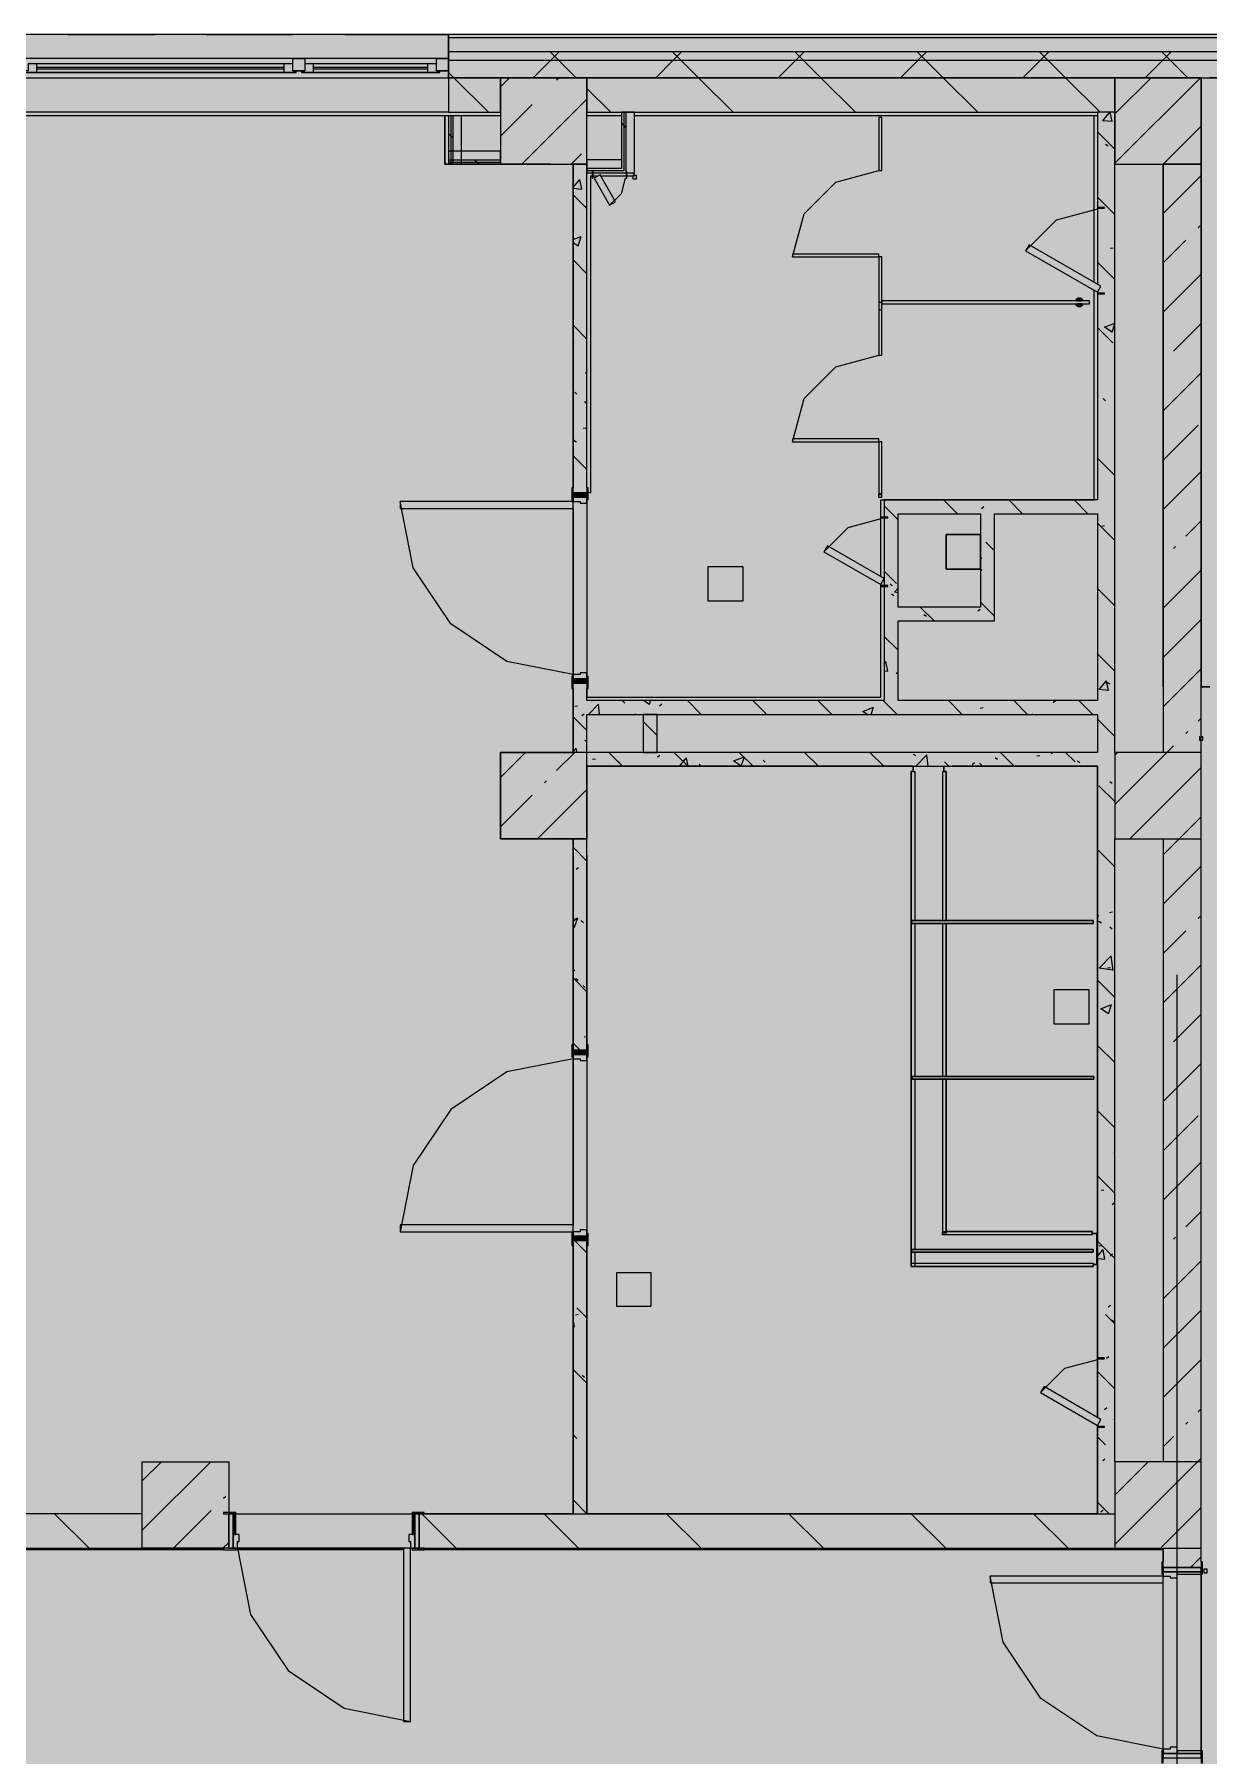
# Model space of a CAD drawing. Header units: millimetres. Extents: x -3817 to 677485, y -22715 to 103890.
# Drawn here: x 13895 to 13948.4, y -19466.9 to -19388.5 of the extents above; entities that cross this region are included whole.
import ezdxf

# ---------------------------------------------------------------- set-up
doc = ezdxf.new("R2010")
doc.units = ezdxf.units.MM
doc.layers.add('PDF _Геометрия', color=7, linetype='Continuous', true_color=0x1d1d1d)
doc.layers.add('PDF _Сплошная заливка', color=7, linetype='Continuous', true_color=0xffffff)

msp = doc.modelspace()

# ---------------------------------------------------------------- hatches: boundary and pattern name
at = {"layer": 'PDF _Сплошная заливка', "true_color": 0xd9d9d9, "transparency": 33554559}
for points in [[(13871.022, -19606.078), (13878.479, -19606.078), (13878.479, -19577.89), (13949.343, -19577.89), (13949.343, -19388.526), (13611.166, -19388.526), (13611.166, -19416.651), (13586.364, -19416.651), (13586.364, -19606.078), (13856.416, -19606.078)], [(13916.194, -19394.432), (13920.131, -19394.432), (13920.131, -19390.495), (13916.194, -19390.495), (13916.194, -19392.069)], [(13944.146, -19394.432), (13948.083, -19394.432), (13948.083, -19390.495), (13944.146, -19390.495), (13944.146, -19392.069)], [(13944.056, -19455.847), (13944.146, -19455.847), (13944.146, -19392.069), (13943.364, -19392.069), (13943.364, -19399.894), (13943.522, -19399.985), (13943.364, -19400.337), (13943.364, -19451.467), (13943.522, -19451.558), (13943.364, -19451.91), (13943.364, -19455.847)], [(13916.194, -19394.333), (13916.194, -19394.235), (13913.832, -19394.235), (13913.832, -19394.333), (13914.843, -19394.333)], [(13916.194, -19394.432), (13916.194, -19394.333), (13913.832, -19394.333), (13913.832, -19394.432), (13914.843, -19394.432)], [(13936.753, -19410.336), (13943.364, -19410.336), (13943.364, -19409.707), (13933.663, -19409.707), (13933.663, -19410.336), (13934.292, -19410.336)], [(13933.663, -19418.84), (13934.292, -19418.84), (13934.292, -19410.336), (13933.663, -19410.336), (13933.663, -19417.078)], [(13937.763, -19419.47), (13943.364, -19419.47), (13943.364, -19418.84), (13920.131, -19418.84), (13920.131, -19419.47), (13936.753, -19419.47)], [(13936.879, -19421.832), (13943.364, -19421.832), (13943.364, -19421.202), (13920.131, -19421.202), (13920.131, -19421.832), (13936.753, -19421.832)], [(13900.236, -19457.421), (13903.833, -19457.421), (13903.833, -19455.847), (13903.833, -19455.784), (13903.833, -19453.485), (13899.896, -19453.485), (13899.896, -19457.421)]]:
    msp.add_hatch(color=254, dxfattribs=at).paths.add_polyline_path(points)
h = msp.add_hatch(color=254, dxfattribs=at)
h.paths.add_polyline_path([(13948.901, -19389.707), (13949.343, -19389.707), (13949.343, -19389.314), (13913.832, -19389.314), (13913.832, -19389.707), (13935.142, -19389.707)], flags=0)
h.paths.add_polyline_path([(13885.629, -19389.707), (13894.148, -19389.707), (13894.148, -19389.314), (13882.259, -19389.314), (13882.259, -19389.707)], flags=0)
h.paths.add_polyline_path([(13802.104, -19389.707), (13816.277, -19389.707), (13816.277, -19389.314), (13802.104, -19389.314)], flags=0)
h.paths.add_polyline_path([(13792.618, -19389.707), (13795.018, -19389.707), (13795.018, -19389.314), (13786.514, -19389.314), (13786.514, -19389.707), (13790.685, -19389.707)], flags=0)
h.paths.add_polyline_path([(13823.363, -19389.707), (13865.724, -19389.707), (13865.724, -19389.314), (13823.363, -19389.314)], flags=0)
h.paths.add_polyline_path([(13705.259, -19389.707), (13714.311, -19389.707), (13714.311, -19389.314), (13705.259, -19389.314)], flags=0)
h.paths.add_polyline_path([(13721.397, -19389.707), (13731.24, -19389.707), (13731.24, -19389.314), (13721.397, -19389.314)], flags=0)
h.paths.add_polyline_path([(13761.472, -19389.707), (13761.79, -19389.707), (13761.79, -19389.314), (13752.499, -19389.314), (13752.499, -19389.707), (13759.548, -19389.707)], flags=0)
h.paths.add_polyline_path([(13655.235, -19389.707), (13665.103, -19389.707), (13665.103, -19389.314), (13655.235, -19389.314)], flags=0)
h.paths.add_polyline_path([(13672.19, -19389.707), (13680.85, -19389.707), (13680.85, -19389.314), (13672.19, -19389.314)], flags=0)
h.paths.add_polyline_path([(13622.707, -19389.707), (13630.827, -19389.707), (13630.827, -19389.314), (13611.953, -19389.314), (13611.953, -19389.707), (13612.347, -19389.707)], flags=0)
h = msp.add_hatch(color=254, dxfattribs=at)
h.paths.add_polyline_path([(13949.343, -19390.495), (13949.343, -19389.707), (13913.832, -19389.707), (13913.832, -19390.495), (13948.606, -19390.495)], flags=0)
h.paths.add_polyline_path([(13834.78, -19390.495), (13865.724, -19390.495), (13865.724, -19389.707), (13823.363, -19389.707), (13823.363, -19390.495), (13827.202, -19390.495)], flags=0)
h.paths.add_polyline_path([(13894.148, -19390.495), (13894.148, -19389.707), (13882.259, -19389.707), (13882.259, -19390.495), (13889.424, -19390.495)], flags=0)
h.paths.add_polyline_path([(13802.104, -19390.495), (13816.277, -19390.495), (13816.277, -19389.707), (13802.104, -19389.707)], flags=0)
h.paths.add_polyline_path([(13792.618, -19390.495), (13795.018, -19390.495), (13795.018, -19389.707), (13786.514, -19389.707), (13786.514, -19390.495), (13790.685, -19390.495)], flags=0)
h.paths.add_polyline_path([(13761.79, -19390.495), (13761.79, -19389.707), (13752.499, -19389.707), (13752.499, -19390.495), (13761.472, -19390.495)], flags=0)
h.paths.add_polyline_path([(13680.85, -19390.495), (13680.85, -19389.707), (13672.19, -19389.707), (13672.19, -19390.495), (13677.737, -19390.495)], flags=0)
h.paths.add_polyline_path([(13705.259, -19390.495), (13714.311, -19390.495), (13714.311, -19389.707), (13705.259, -19389.707)], flags=0)
h.paths.add_polyline_path([(13721.397, -19390.495), (13731.24, -19390.495), (13731.24, -19389.707), (13721.397, -19389.707)], flags=0)
h.paths.add_polyline_path([(13655.235, -19390.495), (13665.103, -19390.495), (13665.103, -19389.707), (13655.235, -19389.707)], flags=0)
h.paths.add_polyline_path([(13630.827, -19390.495), (13630.827, -19389.707), (13612.347, -19389.707), (13612.347, -19390.495), (13622.707, -19390.495)], flags=0)
h = msp.add_hatch(color=254, dxfattribs=at)
h.paths.add_polyline_path([(13889.424, -19392.069), (13894.148, -19392.069), (13894.148, -19390.495), (13889.424, -19390.495), (13889.424, -19390.664)], flags=0)
h.paths.add_polyline_path([(13944.146, -19392.069), (13944.146, -19390.495), (13920.131, -19390.495), (13920.131, -19392.069), (13944.056, -19392.069)], flags=0)
h.paths.add_polyline_path([(13885.487, -19392.069), (13885.487, -19390.495), (13882.259, -19390.495), (13882.259, -19392.069)], flags=0)
h.paths.add_polyline_path([(13913.832, -19392.069), (13916.194, -19392.069), (13916.194, -19390.495), (13913.832, -19390.495), (13913.832, -19391.48)], flags=0)
h.paths.add_polyline_path([(13788.756, -19392.069), (13795.018, -19392.069), (13795.018, -19390.495), (13786.357, -19390.495), (13786.357, -19392.069)], flags=0)
h.paths.add_polyline_path([(13841.809, -19392.069), (13860.212, -19392.069), (13860.212, -19390.495), (13838.717, -19390.495), (13838.717, -19392.069)], flags=0)
h.paths.add_polyline_path([(13834.506, -19392.069), (13834.78, -19392.069), (13834.78, -19390.495), (13823.363, -19390.495), (13823.363, -19392.069), (13827.202, -19392.069)], flags=0)
h.paths.add_polyline_path([(13864.149, -19392.069), (13865.724, -19392.069), (13865.724, -19390.495), (13864.149, -19390.495), (13864.149, -19390.664)], flags=0)
h.paths.add_polyline_path([(13816.277, -19392.069), (13816.277, -19390.495), (13806.828, -19390.495), (13806.828, -19392.069), (13812.595, -19392.069)], flags=0)
h.paths.add_polyline_path([(13754.899, -19392.069), (13761.948, -19392.069), (13761.948, -19390.495), (13752.499, -19390.495), (13752.499, -19392.069), (13754.168, -19392.069)], flags=0)
h.paths.add_polyline_path([(13724.955, -19392.069), (13731.24, -19392.069), (13731.24, -19390.495), (13721.397, -19390.495), (13721.397, -19392.069)], flags=0)
h.paths.add_polyline_path([(13705.259, -19392.069), (13714.311, -19392.069), (13714.311, -19390.495), (13705.259, -19390.495), (13705.259, -19390.664)], flags=0)
h.paths.add_polyline_path([(13680.85, -19392.069), (13680.85, -19390.495), (13677.737, -19390.495), (13677.737, -19392.069)], flags=0)
at = {"layer": 'PDF _Сплошная заливка', "true_color": 0xcfcfcf, "transparency": 33554559}
for points in [[(13922.297, -19394.825), (13922.297, -19392.069), (13921.903, -19392.069), (13921.903, -19394.825), (13922.146, -19394.825)], [(13916.194, -19394.235), (13916.194, -19393.841), (13913.832, -19393.841), (13913.832, -19394.235), (13914.843, -19394.235)]]:
    msp.add_hatch(color=254, dxfattribs=at).paths.add_polyline_path(points)
at = {"layer": 'PDF _Сплошная заливка', "true_color": 0xd9d9d9, "transparency": 33554559}
h = msp.add_hatch(color=254, dxfattribs=at)
h.paths.add_polyline_path([(13919.669, -19421.202), (13920.131, -19421.202), (13920.131, -19418.053), (13919.501, -19418.053), (13919.501, -19421.202)], flags=0)
h.paths.add_polyline_path([(13920.131, -19409.392), (13920.131, -19394.432), (13919.501, -19394.432), (13919.501, -19409.392)], flags=0)
h = msp.add_hatch(color=254, dxfattribs=at)
h.paths.add_polyline_path([(13948.083, -19484.586), (13948.083, -19481.594), (13946.351, -19481.594), (13946.351, -19484.586)], flags=0)
h.paths.add_polyline_path([(13948.083, -19453.485), (13948.083, -19425.139), (13946.351, -19425.139), (13946.417, -19453.485)], flags=0)
h.paths.add_polyline_path([(13947.328, -19421.202), (13948.083, -19421.202), (13948.083, -19394.432), (13946.351, -19394.432), (13946.351, -19421.202)], flags=0)
at = {"layer": 'PDF _Сплошная заливка', "true_color": 0xcdcdcd, "transparency": 33554559}
for points in [[(13943.364, -19400.258), (13943.522, -19399.985), (13940.249, -19398.096), (13940.091, -19398.368), (13941.998, -19399.469)], [(13919.501, -19410.1), (13919.501, -19409.785), (13911.628, -19409.785), (13911.628, -19410.1), (13914.843, -19410.1)], [(13933.505, -19413.565), (13933.663, -19413.292), (13931.071, -19411.796), (13930.914, -19412.069), (13931.966, -19412.676)], [(13946.351, -19458.996), (13946.351, -19458.681), (13938.477, -19458.681), (13938.477, -19458.996), (13944.056, -19458.996)]]:
    msp.add_hatch(color=254, dxfattribs=at).paths.add_polyline_path(points)
h = msp.add_hatch(color=254, dxfattribs=at)
h.paths.add_polyline_path([(13919.501, -19417.856), (13920.131, -19417.856), (13920.131, -19417.58), (13919.501, -19417.659)], flags=0)
h.paths.add_polyline_path([(13920.131, -19409.864), (13920.131, -19409.588), (13919.501, -19409.588), (13919.501, -19409.785), (13919.816, -19409.785)], flags=0)
at = {"layer": 'PDF _Сплошная заливка', "true_color": 0xd97373, "transparency": 33554559}
msp.add_hatch(color=23, dxfattribs=at).paths.add_polyline_path([(13935.044, -19444.595), (13935.044, -19443.942), (13934.895, -19443.942), (13934.895, -19443.816), (13935.044, -19443.816), (13935.044, -19436.068), (13934.934, -19436.068), (13934.934, -19435.942), (13935.044, -19435.942), (13935.044, -19428.981), (13934.9, -19428.981), (13934.9, -19428.855), (13935.044, -19428.855), (13935.044, -19422.076), (13934.887, -19422.076), (13934.895, -19444.595)])
h = msp.add_hatch(color=23, dxfattribs=at)
h.paths.add_polyline_path([(13936.32, -19443.083), (13936.477, -19443.083), (13936.477, -19436.068), (13936.32, -19436.068)], flags=0)
h.paths.add_polyline_path([(13936.32, -19435.942), (13936.477, -19435.942), (13936.477, -19428.981), (13936.32, -19428.981), (13936.32, -19434.688)], flags=0)
h.paths.add_polyline_path([(13936.32, -19428.855), (13936.477, -19428.855), (13936.477, -19422.076), (13936.32, -19422.076), (13936.32, -19425.883)], flags=0)
at = {"layer": 'PDF _Сплошная заливка', "true_color": 0xcdcdcd, "transparency": 33554559}
h = msp.add_hatch(color=254, dxfattribs=at)
h.paths.add_polyline_path([(13920.131, -19443.209), (13920.131, -19442.934), (13919.501, -19443.013), (13919.501, -19443.209)], flags=0)
h.paths.add_polyline_path([(13920.131, -19435.217), (13920.131, -19434.942), (13919.501, -19434.942), (13919.501, -19435.139), (13919.816, -19435.139)], flags=0)
at = {"layer": 'PDF _Сплошная заливка', "true_color": 0xd9d9d9, "transparency": 33554559}
h = msp.add_hatch(color=254, dxfattribs=at)
h.paths.add_polyline_path([(13899.896, -19457.421), (13899.896, -19455.847), (13879.896, -19455.847), (13879.896, -19457.421), (13885.629, -19457.421)], flags=0)
h.paths.add_polyline_path([(13912.494, -19457.421), (13944.146, -19457.421), (13944.146, -19455.847), (13912.494, -19455.847)], flags=0)
h.paths.add_polyline_path([(13864.149, -19457.421), (13871.235, -19457.421), (13871.235, -19455.847), (13864.149, -19455.847), (13864.149, -19457.078)], flags=0)
h.paths.add_polyline_path([(13860.212, -19457.421), (13860.212, -19455.847), (13806.828, -19455.847), (13806.828, -19457.421), (13856.416, -19457.421)], flags=0)
at = {"layer": 'PDF _Сплошная заливка', "true_color": 0xcdcdcd, "transparency": 33554559}
h = msp.add_hatch(color=254, dxfattribs=at)
h.paths.add_polyline_path([(13912.1, -19457.421), (13912.297, -19457.421), (13912.297, -19456.792), (13912.021, -19456.792), (13912.1, -19457.106)], flags=0)
h.paths.add_polyline_path([(13904.226, -19457.421), (13904.305, -19456.792), (13904.029, -19456.792), (13904.029, -19457.421)], flags=0)
at = {"layer": 'PDF _Сплошная заливка', "true_color": 0xd9d9d9, "transparency": 33554559}
h = msp.add_hatch(color=254, dxfattribs=at)
h.paths.add_polyline_path([(13948.083, -19481.594), (13948.083, -19466.949), (13946.351, -19466.949), (13946.351, -19481.594)], flags=0)
h.paths.add_polyline_path([(13946.351, -19458.288), (13948.083, -19458.288), (13948.083, -19457.421), (13946.351, -19457.421), (13946.351, -19458.051)], flags=0)
at = {"layer": 'PDF _Сплошная заливка', "true_color": 0xcdcdcd, "transparency": 33554559}
h = msp.add_hatch(color=254, dxfattribs=at)
h.paths.add_polyline_path([(13946.351, -19466.752), (13946.981, -19466.752), (13946.981, -19466.476), (13946.351, -19466.555)], flags=0)
h.paths.add_polyline_path([(13946.981, -19458.76), (13946.981, -19458.484), (13946.351, -19458.484), (13946.351, -19458.681), (13946.666, -19458.681)], flags=0)

# ---------------------------------------------------------------- linework, layer by layer
at = {"layer": 'PDF _Геометрия', "color": 8, "lineweight": 9, "true_color": 0x737373}
for points in [[(13899.896, -19455.847), (13892.731, -19455.847), (13892.731, -19392.069), (13894.148, -19392.069), (13894.148, -19390.495), (13889.424, -19390.495), (13894.148, -19390.495), (13894.148, -19388.526), (13894.148, -19390.495), (13913.832, -19390.495), (13913.832, -19392.069), (13894.148, -19392.069), (13894.148, -19390.495)], [(13913.832, -19390.495), (13913.832, -19388.526), (13913.832, -19390.495), (13916.194, -19390.495), (13920.131, -19390.495), (13944.146, -19390.495), (13949.343, -19390.495), (13948.477, -19390.495)], [(13949.284, -19388.684), (13913.832, -19388.684)], [(13913.832, -19389.629), (13894.148, -19389.629)], [(13949.343, -19389.314), (13913.832, -19389.314)], [(13949.343, -19389.707), (13913.832, -19389.707)], [(13917.691, -19390.495), (13918.479, -19389.707), (13918.872, -19389.314)], [(13919.638, -19390.495), (13918.851, -19389.707), (13918.457, -19389.314)], [(13923.259, -19390.495), (13924.046, -19389.707), (13924.44, -19389.314)], [(13925.205, -19390.495), (13924.418, -19389.707), (13924.024, -19389.314)], [(13928.826, -19390.495), (13929.614, -19389.707), (13930.008, -19389.314)], [(13932.348, -19392.069), (13930.773, -19390.495), (13929.986, -19389.707), (13929.592, -19389.314)], [(13934.394, -19390.495), (13935.181, -19389.707)], [(13935.522, -19389.676), (13935.16, -19389.314)], [(13935.185, -19389.704), (13935.575, -19389.314)], [(13937.915, -19392.069), (13936.341, -19390.495), (13935.553, -19389.707)], [(13939.962, -19390.495), (13940.749, -19389.707), (13941.143, -19389.314)], [(13943.483, -19392.069), (13941.908, -19390.495), (13941.121, -19389.707), (13940.727, -19389.314)], [(13945.529, -19390.495), (13946.317, -19389.707), (13946.71, -19389.314)], [(13947.476, -19390.495), (13946.688, -19389.707), (13946.295, -19389.314)], [(13906.903, -19390.258), (13894.542, -19390.258)], [(13895.093, -19390.258), (13895.093, -19389.865)], [(13895.093, -19390.022), (13906.352, -19390.022)], [(13906.352, -19390.101), (13895.093, -19390.101)], [(13906.352, -19390.258), (13906.352, -19389.865)], [(13906.746, -19390.18), (13907.297, -19390.18)], [(13913.439, -19390.258), (13907.14, -19390.258)], [(13907.691, -19390.258), (13907.691, -19389.865)], [(13907.691, -19390.022), (13912.887, -19390.022)], [(13912.887, -19390.101), (13907.691, -19390.101)], [(13912.887, -19390.258), (13912.887, -19389.865)], [(13913.281, -19390.18), (13913.832, -19390.18)], [(13915.645, -19392.069), (13914.07, -19390.495), (13913.832, -19390.257)], [(13916.194, -19390.913), (13916.613, -19390.495)], [(13918.753, -19390.599), (13918.858, -19390.495)], [(13944.152, -19421.202), (13944.152, -19400.337), (13944.152, -19396.4), (13944.152, -19392.069), (13944.146, -19392.069), (13944.146, -19390.495), (13920.131, -19390.495), (13920.131, -19392.069), (13943.364, -19392.069), (13943.364, -19396.4), (13943.364, -19399.894)], [(13926.78, -19392.069), (13925.241, -19390.531)], [(13944.146, -19392.146), (13945.798, -19390.495)], [(13944.146, -19394.391), (13948.043, -19390.495)], [(13921.213, -19392.069), (13920.131, -19390.988)], [(13916.194, -19393.158), (13917.631, -19391.722)], [(13917.166, -19394.432), (13920.131, -19391.466)], [(13921.804, -19392.069), (13921.804, -19394.235), (13921.804, -19394.628), (13921.804, -19394.727), (13920.131, -19394.727)], [(13921.903, -19392.069), (13921.903, -19394.235), (13921.903, -19394.727), (13921.903, -19394.825)], [(13944.146, -19392.069), (13943.364, -19392.069), (13943.364, -19392.227), (13943.207, -19392.227), (13943.12, -19392.227), (13922.297, -19392.227)], [(13916.194, -19392.227), (13913.832, -19392.227), (13913.675, -19392.227), (13913.667, -19392.227), (13892.888, -19392.227), (13892.731, -19392.227)], [(13913.931, -19392.227), (13913.931, -19394.432)], [(13914.029, -19392.227), (13914.029, -19394.432)], [(13921.706, -19392.227), (13920.131, -19392.227)], [(13921.903, -19392.76), (13921.804, -19392.661), (13921.706, -19392.563)], [(13946.351, -19394.432), (13948.083, -19392.699)], [(13914.029, -19393.237), (13913.931, -19393.139), (13913.832, -19393.04)], [(13913.832, -19394.235), (13916.194, -19394.235)], [(13913.832, -19394.333), (13916.194, -19394.333)], [(13915.223, -19394.432), (13915.125, -19394.333), (13915.027, -19394.235)], [(13919.411, -19394.432), (13919.876, -19393.967)], [(13920.131, -19409.155), (13920.131, -19394.432), (13919.501, -19394.432), (13919.501, -19409.155)], [(13921.706, -19394.235), (13921.706, -19394.628), (13920.131, -19394.628)], [(13948.083, -19458.051), (13948.083, -19457.421), (13948.083, -19394.432), (13946.351, -19394.432), (13946.351, -19421.202)], [(13948.083, -19394.432), (13948.083, -19398.841)], [(13929.482, -19398.653), (13933.418, -19398.653), (13933.418, -19398.527), (13929.482, -19398.527), (13929.482, -19398.653), (13930.009, -19396.685), (13931.45, -19395.244), (13933.418, -19394.716)], [(13946.351, -19396.676), (13948.083, -19394.944)], [(13947.938, -19397.334), (13948.031, -19397.241)], [(13946.351, -19398.921), (13947.377, -19397.896)], [(13946.351, -19401.166), (13948.083, -19399.434)], [(13943.364, -19400.337), (13943.364, -19409.707), (13933.663, -19409.707), (13933.663, -19410.336), (13933.663, -19418.84), (13920.131, -19418.84), (13920.131, -19418.289)], [(13942.694, -19400.606), (13942.597, -19400.536), (13942.477, -19400.536), (13942.38, -19400.606)], [(13942.621, -19400.636), (13942.537, -19400.601), (13942.453, -19400.636)], [(13942.38, -19400.834), (13942.477, -19400.904), (13942.597, -19400.904), (13942.694, -19400.834)], [(13942.453, -19400.804), (13942.537, -19400.838), (13942.621, -19400.804)], [(13948.083, -19401.203), (13948.083, -19405.14)], [(13946.815, -19402.947), (13948.083, -19401.679)], [(13929.482, -19407.06), (13933.418, -19407.06), (13933.418, -19406.934), (13929.482, -19406.934), (13929.482, -19407.06), (13930.009, -19405.091), (13931.45, -19403.65), (13933.418, -19403.123)], [(13946.351, -19405.656), (13948.083, -19403.924)], [(13946.351, -19407.901), (13947.938, -19406.314)], [(13948.083, -19407.502), (13948.083, -19411.439)], [(13946.351, -19410.146), (13948.083, -19408.414)], [(13919.501, -19409.392), (13920.131, -19409.392)], [(13919.501, -19417.738), (13919.501, -19410.1)], [(13920.131, -19409.707), (13920.131, -19417.738)], [(13947.377, -19411.366), (13948.083, -19410.659)], [(13946.815, -19411.927), (13946.909, -19411.833)], [(13946.351, -19414.636), (13948.083, -19412.904)], [(13948.083, -19413.801), (13948.083, -19418.21)], [(13946.351, -19416.881), (13948.083, -19415.149)], [(13946.351, -19419.126), (13948.083, -19417.394)], [(13920.131, -19418.053), (13919.501, -19418.053)], [(13919.501, -19418.289), (13919.501, -19421.202)], [(13947.377, -19420.345), (13947.47, -19420.252)], [(13947.938, -19419.784), (13948.083, -19419.639)], [(13944.146, -19423.576), (13946.52, -19421.202), (13946.815, -19420.907)], [(13916.194, -19422.343), (13917.335, -19421.202)], [(13918.753, -19422.029), (13919.58, -19421.202)], [(13920.131, -19421.832), (13943.364, -19421.832), (13943.364, -19448.76), (13943.364, -19451.467)], [(13944.146, -19421.331), (13944.275, -19421.202)], [(13944.828, -19425.139), (13948.083, -19421.884)], [(13918.192, -19422.59), (13918.285, -19422.497)], [(13934.997, -19422.076), (13934.887, -19422.076), (13935.044, -19422.076), (13935.044, -19428.855)], [(13936.32, -19428.855), (13936.32, -19422.076), (13936.477, -19422.076), (13936.375, -19422.076)], [(13916.194, -19424.588), (13917.631, -19423.152)], [(13917.888, -19425.139), (13920.131, -19422.896)], [(13946.351, -19425.861), (13947.073, -19425.139), (13948.083, -19424.129)], [(13920.131, -19434.688), (13920.131, -19425.139), (13919.501, -19425.139), (13919.501, -19434.688)], [(13944.152, -19453.485), (13944.152, -19451.91), (13944.152, -19448.76), (13944.152, -19425.139)], [(13946.351, -19425.139), (13946.351, -19453.485)], [(13946.351, -19428.106), (13948.083, -19426.374)], [(13943.168, -19428.981), (13934.9, -19428.981), (13943.168, -19428.981)], [(13935.044, -19428.981), (13935.044, -19435.942)], [(13936.32, -19435.942), (13936.32, -19428.981)], [(13947.938, -19428.764), (13948.031, -19428.671)], [(13946.351, -19430.351), (13947.377, -19429.325)], [(13946.351, -19432.596), (13948.083, -19430.864)], [(13946.815, -19434.377), (13948.083, -19433.109)], [(13919.501, -19434.745), (13920.131, -19434.745)], [(13919.501, -19442.698), (13919.501, -19435.139)], [(13920.131, -19435.06), (13920.131, -19443.091)], [(13934.934, -19435.942), (13943.201, -19435.942), (13934.934, -19435.942)], [(13946.351, -19437.086), (13948.083, -19435.354)], [(13934.934, -19436.068), (13943.201, -19436.068), (13934.934, -19436.068)], [(13935.044, -19436.068), (13935.044, -19443.816)], [(13943.12, -19443.091), (13943.12, -19443.005), (13943.12, -19443.162), (13936.312, -19443.162), (13936.312, -19443.005), (13943.12, -19443.005), (13936.477, -19443.005), (13936.477, -19436.068), (13936.477, -19443.083), (13936.32, -19443.083), (13936.32, -19436.068)], [(13946.351, -19439.331), (13947.938, -19437.744)], [(13946.351, -19441.576), (13948.083, -19439.844)], [(13947.377, -19442.795), (13948.083, -19442.089)], [(13920.131, -19443.406), (13919.501, -19443.406)], [(13919.501, -19443.492), (13919.501, -19455.847), (13920.131, -19455.847), (13920.131, -19443.492)], [(13934.895, -19443.816), (13943.162, -19443.816), (13934.895, -19443.816)], [(13943.359, -19443.327), (13943.359, -19444.272)], [(13946.815, -19443.357), (13946.909, -19443.263)], [(13934.887, -19444.438), (13934.887, -19444.595), (13934.887, -19444.438), (13943.164, -19444.438), (13943.164, -19444.595), (13943.164, -19444.509)], [(13935.044, -19444.595), (13934.887, -19444.595), (13935.044, -19444.595)], [(13934.895, -19443.942), (13943.162, -19443.942), (13934.895, -19443.942)], [(13934.899, -19444.595), (13935.052, -19444.595), (13934.899, -19444.595)], [(13935.044, -19443.942), (13935.044, -19444.595)], [(13946.351, -19446.066), (13948.083, -19444.334)], [(13946.351, -19448.311), (13948.083, -19446.579)], [(13946.351, -19450.556), (13948.083, -19448.824)], [(13947.377, -19451.775), (13947.47, -19451.682)], [(13947.938, -19451.214), (13948.083, -19451.069)], [(13943.364, -19451.91), (13943.364, -19455.847), (13944.146, -19455.847)], [(13946.351, -19452.801), (13946.815, -19452.336)], [(13880.133, -19457.421), (13903.596, -19457.421), (13899.896, -19457.421), (13899.896, -19453.485), (13903.833, -19453.485), (13903.833, -19455.784)], [(13899.896, -19456.601), (13903.013, -19453.485)], [(13899.896, -19454.356), (13900.768, -19453.485)], [(13944.146, -19457.251), (13947.912, -19453.485), (13948.083, -19453.314)], [(13944.146, -19455.006), (13945.667, -19453.485)], [(13903.599, -19455.143), (13903.693, -19455.049)], [(13946.254, -19457.388), (13948.083, -19455.559)], [(13897.484, -19457.421), (13895.909, -19455.847)], [(13901.321, -19457.421), (13903.038, -19455.704)], [(13903.833, -19457.421), (13903.833, -19455.847)], [(13904.148, -19455.847), (13912.179, -19455.847)], [(13912.494, -19455.847), (13912.494, -19457.421)], [(13914.186, -19457.421), (13912.611, -19455.847)], [(13919.501, -19455.847), (13912.73, -19455.847)], [(13919.754, -19457.421), (13918.179, -19455.847)], [(13943.364, -19455.847), (13920.131, -19455.847)], [(13925.321, -19457.421), (13923.747, -19455.847)], [(13930.889, -19457.421), (13929.314, -19455.847)], [(13936.456, -19457.421), (13934.882, -19455.847)], [(13942.024, -19457.421), (13940.449, -19455.847)], [(13903.566, -19457.421), (13903.833, -19457.155)], [(13911.785, -19457.421), (13904.226, -19457.421)], [(13912.73, -19457.421), (13946.351, -19457.421), (13946.351, -19458.051)], [(13947.599, -19458.288), (13948.083, -19457.804)], [(13946.351, -19458.288), (13948.083, -19458.288)], [(13946.351, -19466.634), (13946.351, -19458.681)], [(13948.083, -19458.602), (13948.083, -19466.634)]]:
    msp.add_lwpolyline(points, dxfattribs=at)
at = {"layer": 'PDF _Геометрия', "color": 7, "lineweight": 9}
msp.add_lwpolyline([(14013.671, -19496.57), (14013.671, -19437.343), (14015.876, -19437.343), (14015.876, -19435.375), (14013.907, -19435.375), (14015.876, -19435.375), (14015.876, -19434.131), (14015.876, -19388.526), (14015.718, -19388.526), (14013.907, -19388.526), (13913.832, -19388.526), (13894.148, -19388.526)], dxfattribs=at)
for points in [[(13900.447, -19388.526), (13896.51, -19388.526)], [(13906.746, -19388.526), (13902.809, -19388.526)], [(13913.832, -19388.526), (13909.108, -19388.526)]]:
    msp.add_lwpolyline(points, close=True, dxfattribs=at)
at = {"layer": 'PDF _Геометрия', "color": 8, "lineweight": 9, "true_color": 0x737373}
for points in [[(13907.297, -19389.629), (13907.297, -19390.18), (13906.746, -19390.18), (13906.746, -19389.629)], [(13913.832, -19389.629), (13913.832, -19390.18), (13913.281, -19390.18), (13913.281, -19389.629)], [(13894.542, -19390.258), (13906.903, -19390.258), (13906.903, -19390.18), (13906.746, -19390.18), (13906.746, -19389.865), (13894.699, -19389.865), (13894.699, -19390.18), (13894.542, -19390.18)], [(13907.14, -19390.258), (13913.439, -19390.258), (13913.439, -19390.18), (13913.281, -19390.18), (13913.281, -19389.865), (13907.297, -19389.865), (13907.297, -19390.18), (13907.14, -19390.18)], [(13916.194, -19390.495), (13913.832, -19390.495), (13913.832, -19392.069), (13916.194, -19392.069)], [(13920.131, -19394.432), (13920.131, -19392.069), (13920.131, -19390.495), (13916.194, -19390.495), (13916.194, -19392.069), (13916.194, -19394.432)], [(13948.083, -19394.432), (13948.083, -19390.495), (13944.146, -19390.495), (13944.146, -19392.069), (13944.146, -19394.432)], [(13921.706, -19394.235), (13920.131, -19394.235), (13920.131, -19394.825), (13921.903, -19394.825), (13922.297, -19394.825), (13922.297, -19394.235), (13922.297, -19392.069), (13921.706, -19392.069)], [(13914.423, -19394.432), (13914.423, -19392.227), (13913.832, -19392.227), (13913.832, -19394.432)], [(13933.418, -19392.313), (13933.418, -19394.716), (13933.544, -19394.716), (13933.544, -19392.313)], [(13916.194, -19393.841), (13913.832, -19393.841), (13913.832, -19394.432), (13916.194, -19394.432)], [(13922.379, -19394.947), (13922.226, -19394.947), (13922.226, -19395.105), (13922.379, -19395.105)], [(13933.418, -19398.653), (13933.418, -19401.056), (13933.544, -19401.056), (13933.544, -19398.653)], [(13933.418, -19400.72), (13933.418, -19403.123), (13933.544, -19403.123), (13933.544, -19400.72)], [(13942.999, -19400.657), (13933.551, -19400.657), (13933.551, -19400.783), (13942.999, -19400.783)], [(13942.637, -19400.657), (13942.548, -19400.602), (13942.449, -19400.64), (13942.436, -19400.657)], [(13942.436, -19400.783), (13942.526, -19400.838), (13942.624, -19400.8), (13942.637, -19400.783)], [(13942.439, -19400.622), (13942.537, -19400.581), (13942.635, -19400.622), (13942.537, -19400.581)], [(13942.635, -19400.818), (13942.537, -19400.858), (13942.439, -19400.818), (13942.537, -19400.858)], [(13933.418, -19407.06), (13933.418, -19409.463), (13933.544, -19409.463), (13933.544, -19407.06)], [(13933.391, -19409.585), (13933.544, -19409.585), (13933.544, -19409.427), (13933.391, -19409.427)], [(13938.675, -19410.336), (13943.364, -19410.336), (13943.364, -19418.84), (13934.292, -19418.84), (13934.292, -19415.218), (13938.675, -19415.218), (13938.675, -19414.588)], [(13938.045, -19414.588), (13934.292, -19414.588), (13934.292, -19410.336), (13938.045, -19410.336)], [(13920.131, -19421.202), (13920.131, -19419.47), (13943.364, -19419.47), (13943.364, -19421.202)], [(13923.32, -19421.202), (13923.32, -19419.47), (13922.69, -19419.47), (13922.69, -19421.202)], [(13948.004, -19420.647), (13948.162, -19420.647), (13948.162, -19420.49), (13948.004, -19420.49)], [(13920.131, -19421.202), (13916.194, -19421.202), (13916.194, -19425.139), (13920.131, -19425.139)], [(13948.083, -19421.202), (13944.146, -19421.202), (13944.146, -19425.139), (13948.083, -19425.139)], [(13934.887, -19444.595), (13934.887, -19422.076)], [(13936.477, -19422.076), (13936.477, -19428.855)], [(13943.168, -19428.855), (13934.9, -19428.855), (13943.168, -19428.855), (13943.168, -19428.981)], [(13934.9, -19428.855), (13934.9, -19428.981)], [(13936.477, -19428.981), (13936.477, -19435.942)], [(13934.934, -19436.068), (13934.934, -19435.942)], [(13943.201, -19436.068), (13943.201, -19435.942)], [(13934.895, -19443.942), (13934.895, -19443.816)], [(13943.162, -19443.942), (13943.162, -19443.816)], [(13943.164, -19444.595), (13934.887, -19444.595)], [(13948.083, -19453.485), (13944.146, -19453.485), (13944.146, -19457.421), (13948.083, -19457.421)], [(13948.201, -19458.532), (13948.359, -19458.532), (13948.359, -19458.374), (13948.201, -19458.374)]]:
    msp.add_lwpolyline(points, close=True, dxfattribs=at)
at = {"layer": 'PDF _Геометрия', "color": 9, "lineweight": 9, "true_color": 0xb7b7b7}
for points in [[(13948.083, -19390.495), (13948.083, -19418.21)], [(13920.415, -19394.754), (13920.375, -19394.754), (13920.375, -19395.069), (13920.415, -19395.069)], [(13921.163, -19396.297), (13921.435, -19396.139), (13920.727, -19394.912), (13920.454, -19395.069)], [(13921.911, -19394.754), (13921.911, -19395.069), (13921.95, -19395.069), (13921.95, -19394.754)], [(13943.679, -19396.439), (13943.679, -19396.4), (13943.364, -19396.4), (13943.364, -19396.439)], [(13940.091, -19398.368), (13943.364, -19400.258), (13943.522, -19399.985), (13940.249, -19398.096)], [(13943.679, -19400.297), (13943.364, -19400.297), (13943.364, -19400.337), (13943.679, -19400.337)], [(13919.501, -19409.707), (13919.501, -19409.155), (13919.438, -19409.155), (13919.438, -19409.707)], [(13920.131, -19409.588), (13920.131, -19409.392), (13919.501, -19409.392), (13919.501, -19409.588)], [(13920.194, -19409.707), (13920.194, -19409.155), (13920.131, -19409.155), (13920.131, -19409.707)], [(13911.628, -19409.785), (13911.628, -19410.1), (13919.501, -19410.1), (13919.501, -19409.785)], [(13919.501, -19409.785), (13919.816, -19409.785), (13919.816, -19409.864), (13920.131, -19409.864), (13920.131, -19409.588), (13919.501, -19409.588)], [(13919.509, -19409.707), (13919.509, -19409.588), (13919.501, -19409.588), (13919.501, -19409.707)], [(13919.501, -19417.738), (13919.501, -19410.1)], [(13920.131, -19409.707), (13920.131, -19409.588), (13920.123, -19409.588), (13920.123, -19409.707)], [(13933.82, -19410.533), (13933.82, -19410.494), (13933.505, -19410.494), (13933.505, -19410.533)], [(13938.045, -19411.282), (13936.47, -19411.282), (13936.47, -19412.856), (13938.045, -19412.856)], [(13936.47, -19411.282), (13938.045, -19411.282), (13938.045, -19412.856), (13936.47, -19412.856)], [(13938.045, -19411.282), (13936.47, -19411.282), (13936.47, -19412.856), (13938.045, -19412.856)], [(13936.47, -19411.282), (13938.045, -19411.282), (13938.045, -19412.856), (13936.47, -19412.856)], [(13930.914, -19412.069), (13933.505, -19413.565), (13933.663, -19413.292), (13931.071, -19411.796)], [(13927.223, -19412.738), (13927.223, -19414.313), (13925.649, -19414.313), (13925.649, -19412.738)], [(13933.82, -19413.604), (13933.505, -19413.604), (13933.505, -19413.643), (13933.82, -19413.643)], [(13919.501, -19417.738), (13919.438, -19417.738), (13919.438, -19418.289), (13919.501, -19418.289)], [(13919.501, -19417.659), (13919.501, -19417.856), (13920.131, -19417.856), (13920.131, -19417.58), (13919.816, -19417.58), (13919.816, -19417.659)], [(13919.509, -19417.738), (13919.501, -19417.738), (13919.501, -19417.856), (13919.509, -19417.856)], [(13920.131, -19417.856), (13919.501, -19417.856), (13919.501, -19418.053), (13920.131, -19418.053)], [(13920.131, -19417.738), (13920.123, -19417.738), (13920.123, -19417.856), (13920.131, -19417.856)], [(13920.194, -19417.738), (13920.131, -19417.738), (13920.131, -19418.289), (13920.194, -19418.289)], [(13948.083, -19418.21), (13948.477, -19418.21)], [(13942.972, -19431.997), (13942.972, -19433.572), (13941.397, -19433.572), (13941.397, -19431.997)], [(13919.501, -19435.06), (13919.501, -19434.509), (13919.438, -19434.509), (13919.438, -19435.06)], [(13920.131, -19434.942), (13920.131, -19434.745), (13919.501, -19434.745), (13919.501, -19434.942)], [(13919.501, -19435.139), (13919.816, -19435.139), (13919.816, -19435.217), (13920.131, -19435.217), (13920.131, -19434.942), (13919.501, -19434.942)], [(13919.509, -19435.06), (13919.509, -19434.942), (13919.501, -19434.942), (13919.501, -19435.06)], [(13920.131, -19435.06), (13920.131, -19434.942), (13920.123, -19434.942), (13920.123, -19435.06)], [(13920.194, -19435.06), (13920.194, -19434.509), (13920.131, -19434.509), (13920.131, -19435.06)], [(13911.628, -19443.013), (13919.501, -19443.013), (13919.501, -19442.698), (13911.628, -19442.698)], [(13919.501, -19443.013), (13919.501, -19443.209), (13920.131, -19443.209), (13920.131, -19442.934), (13919.816, -19442.934), (13919.816, -19443.013)], [(13919.501, -19443.091), (13919.438, -19443.091), (13919.438, -19443.642), (13919.501, -19443.642)], [(13919.509, -19443.091), (13919.501, -19443.091), (13919.501, -19443.209), (13919.509, -19443.209)], [(13920.131, -19443.209), (13919.501, -19443.209), (13919.501, -19443.406), (13920.131, -19443.406)], [(13920.131, -19443.091), (13920.123, -19443.091), (13920.123, -19443.209), (13920.131, -19443.209)], [(13920.194, -19443.091), (13920.131, -19443.091), (13920.131, -19443.642), (13920.194, -19443.642)], [(13921.487, -19444.869), (13923.036, -19444.869), (13923.036, -19446.418), (13921.487, -19446.418)], [(13943.679, -19448.8), (13943.679, -19448.76), (13943.364, -19448.76), (13943.364, -19448.8)], [(13940.773, -19450.335), (13943.364, -19451.831), (13943.522, -19451.558), (13940.931, -19450.062)], [(13943.679, -19451.87), (13943.364, -19451.87), (13943.364, -19451.91), (13943.679, -19451.91)], [(13904.148, -19455.784), (13903.596, -19455.784), (13903.596, -19455.847), (13904.148, -19455.847)], [(13904.029, -19455.847), (13903.833, -19455.847), (13903.833, -19457.421), (13904.029, -19457.421)], [(13904.148, -19455.847), (13904.029, -19455.847), (13904.029, -19456.792), (13904.148, -19456.792)], [(13912.179, -19455.784), (13912.179, -19455.847), (13912.73, -19455.847), (13912.73, -19455.784)], [(13912.179, -19455.847), (13912.179, -19456.792), (13912.297, -19456.792), (13912.297, -19455.847)], [(13912.297, -19455.847), (13912.297, -19457.421), (13912.494, -19457.421), (13912.494, -19455.847)], [(13904.226, -19457.421), (13904.226, -19457.106), (13904.305, -19457.106), (13904.305, -19456.792), (13904.029, -19456.792), (13904.029, -19457.421)], [(13912.1, -19457.421), (13912.297, -19457.421), (13912.297, -19456.792), (13912.021, -19456.792), (13912.021, -19457.106), (13912.1, -19457.106)], [(13880.133, -19457.478), (13903.596, -19457.478)], [(13904.148, -19457.421), (13903.596, -19457.421), (13903.596, -19457.484), (13904.148, -19457.484)], [(13904.148, -19457.414), (13904.029, -19457.414), (13904.029, -19457.421), (13904.148, -19457.421)], [(13911.785, -19457.478), (13904.148, -19457.478)], [(13912.1, -19465.295), (13912.1, -19457.421), (13911.785, -19457.421), (13911.785, -19465.295)], [(13912.179, -19457.414), (13912.179, -19457.421), (13912.297, -19457.421), (13912.297, -19457.414)], [(13912.179, -19457.421), (13912.179, -19457.484), (13912.73, -19457.484), (13912.73, -19457.421)], [(13938.477, -19458.681), (13938.477, -19458.996), (13946.351, -19458.996), (13946.351, -19458.681)], [(13946.351, -19458.602), (13946.351, -19458.051), (13946.288, -19458.051), (13946.288, -19458.602)], [(13948.083, -19458.484), (13948.083, -19458.288), (13946.351, -19458.288), (13946.351, -19458.484)], [(13946.351, -19458.681), (13946.666, -19458.681), (13946.666, -19458.76), (13946.981, -19458.76), (13946.981, -19458.484), (13946.351, -19458.484)], [(13946.359, -19458.602), (13946.359, -19458.484), (13946.351, -19458.484), (13946.351, -19458.602)], [(13948.083, -19458.602), (13948.083, -19458.484), (13946.981, -19458.484), (13946.981, -19458.602)], [(13948.146, -19458.602), (13948.146, -19458.051), (13948.083, -19458.051), (13948.083, -19458.602)], [(13948.083, -19458.602), (13948.083, -19466.634)], [(13946.351, -19466.555), (13946.351, -19466.752), (13946.981, -19466.752), (13946.981, -19466.476), (13946.666, -19466.476), (13946.666, -19466.555)], [(13946.351, -19466.634), (13946.288, -19466.634), (13946.288, -19467.185), (13946.351, -19467.185)], [(13946.359, -19466.634), (13946.351, -19466.634), (13946.351, -19466.752), (13946.359, -19466.752)], [(13948.083, -19466.752), (13946.351, -19466.752), (13946.351, -19466.949), (13948.083, -19466.949)], [(13948.083, -19466.634), (13946.981, -19466.634), (13946.981, -19466.752), (13948.083, -19466.752)], [(13948.146, -19466.634), (13948.083, -19466.634), (13948.083, -19467.185), (13948.146, -19467.185)]]:
    msp.add_lwpolyline(points, close=True, dxfattribs=at)
at = {"layer": 'PDF _Геометрия', "color": 253, "lineweight": 9, "true_color": 0xa3a3a3}
for points in [[(13944.024, -19392.495), (13943.605, -19392.458), (13943.931, -19392.069)], [(13944.024, -19392.495), (13943.945, -19392.069)], [(13944.152, -19393.743), (13943.364, -19392.955)], [(13943.734, -19393.518), (13943.846, -19393.589)], [(13919.501, -19395.493), (13919.811, -19395.125)], [(13919.892, -19395.564), (13919.811, -19395.125)], [(13919.501, -19395.529), (13919.892, -19395.564)], [(13920.131, -19396.452), (13919.501, -19395.822)], [(13944.152, -19396.714), (13943.364, -19395.927)], [(13920.043, -19396.36), (13920.131, -19396.442)], [(13919.501, -19397.861), (13919.869, -19397.72)], [(13919.501, -19397.991), (13919.727, -19398.143)], [(13919.727, -19398.143), (13919.869, -19397.72)], [(13943.938, -19398.256), (13944.069, -19398.239)], [(13920.131, -19399.42), (13919.501, -19398.79)], [(13944.152, -19399.682), (13943.364, -19398.895)], [(13920.131, -19402.391), (13919.501, -19401.761)], [(13944.056, -19402.558), (13943.364, -19401.866)], [(13944.024, -19402.082), (13943.676, -19401.847), (13944.152, -19401.665)], [(13944.025, -19402.083), (13944.152, -19401.703)], [(13919.501, -19402.528), (13919.538, -19402.552)], [(13920.045, -19403.92), (13920.131, -19403.909)], [(13919.672, -19404.9), (13919.573, -19404.801)], [(13920.022, -19405.224), (13920.119, -19405.313)], [(13943.727, -19405.197), (13943.628, -19405.098)], [(13919.54, -19406.998), (13919.651, -19407.069)], [(13919.956, -19406.45), (13920.087, -19406.433)], [(13920.131, -19408.331), (13919.501, -19407.701)], [(13944.152, -19408.593), (13943.364, -19407.806)], [(13934.292, -19410.613), (13934.016, -19410.336), (13933.663, -19409.983)], [(13936.988, -19410.336), (13936.358, -19409.707)], [(13938.087, -19410.095), (13938.191, -19410.015)], [(13939.956, -19410.336), (13939.326, -19409.707)], [(13942.927, -19410.336), (13942.297, -19409.707)], [(13944.152, -19411.561), (13943.364, -19410.774)], [(13943.555, -19410.898), (13943.686, -19410.881)], [(13938.675, -19412.024), (13938.283, -19411.632)], [(13938.045, -19412.392), (13938.106, -19412.345)], [(13934.224, -19413.512), (13933.663, -19412.951)], [(13938.045, -19412.856), (13938.104, -19412.911)], [(13933.925, -19413.523), (13934.022, -19413.612)], [(13933.991, -19413.982), (13934.103, -19414.053)], [(13934.292, -19413.935), (13934.12, -19413.908), (13934.292, -19413.728)], [(13944.152, -19414.533), (13943.364, -19413.745)], [(13935.93, -19415.218), (13935.313, -19414.601)], [(13937.917, -19414.755), (13938.021, -19414.675)], [(13938.675, -19414.995), (13938.268, -19414.588), (13938.045, -19414.365)], [(13934.281, -19415.28), (13934.292, -19415.271)], [(13934.362, -19415.218), (13934.386, -19415.2)], [(13935.467, -19414.922), (13935.579, -19414.993)], [(13934.292, -19416.552), (13933.663, -19415.922)], [(13933.663, -19417.153), (13933.737, -19417.064)], [(13933.818, -19417.503), (13933.737, -19417.065)], [(13944.152, -19417.501), (13943.364, -19416.713)], [(13933.663, -19417.489), (13933.818, -19417.503)], [(13934.196, -19417.61), (13934.292, -19417.536)], [(13943.859, -19418.381), (13943.441, -19418.345), (13943.778, -19417.942)], [(13943.859, -19418.382), (13943.778, -19417.943)], [(13943.809, -19418.014), (13943.92, -19418.085)], [(13920.131, -19420.21), (13919.501, -19419.58)], [(13919.573, -19419.092), (13919.704, -19419.075)], [(13919.895, -19419.524), (13920, -19419.444)], [(13920.131, -19419.572), (13920.107, -19419.568), (13920.131, -19419.542)], [(13920.201, -19419.47), (13920.652, -19419)], [(13920.341, -19418.84), (13920.367, -19418.864)], [(13920.707, -19419.47), (13920.652, -19419)], [(13921.85, -19418.957), (13921.751, -19418.858)], [(13922.363, -19419.47), (13922.345, -19419.452)], [(13922.727, -19418.84), (13922.974, -19419.007)], [(13922.974, -19419.007), (13923.03, -19418.84)], [(13923.431, -19419.076), (13923.535, -19418.996)], [(13925.331, -19419.47), (13924.701, -19418.84)], [(13928.285, -19419.452), (13927.673, -19418.84)], [(13931.271, -19419.47), (13930.641, -19418.84)], [(13932.889, -19419.47), (13932.685, -19419.333), (13933.175, -19419.145)], [(13933.067, -19419.47), (13933.176, -19419.145)], [(13934.242, -19419.47), (13933.612, -19418.84)], [(13937.21, -19419.47), (13936.58, -19418.84)], [(13938.031, -19419.181), (13938.162, -19419.163)], [(13940.182, -19419.47), (13939.552, -19418.84)], [(13940.391, -19419.448), (13940.415, -19419.47)], [(13941.34, -19418.923), (13941.445, -19418.842)], [(13943.15, -19419.47), (13942.52, -19418.84)], [(13923.32, -19420.427), (13922.69, -19419.797)], [(13944.152, -19420.472), (13943.364, -19419.685)], [(13919.501, -19421.184), (13919.646, -19421.011)], [(13919.681, -19421.202), (13919.646, -19421.012)], [(13920.026, -19420.643), (13920.131, -19420.711)], [(13920.383, -19421.504), (13920.514, -19421.487)], [(13921.754, -19421.832), (13921.124, -19421.202)], [(13921.502, -19421.584), (13921.613, -19421.654)], [(13923.346, -19421.406), (13923.45, -19421.326)], [(13924.725, -19421.832), (13924.095, -19421.202)], [(13924.347, -19421.832), (13924.667, -19421.451)], [(13924.737, -19421.832), (13924.667, -19421.451)], [(13925.238, -19421.741), (13925.35, -19421.812)], [(13927.152, -19421.825), (13926.804, -19421.59), (13927.294, -19421.402)], [(13927.693, -19421.832), (13927.063, -19421.202)], [(13927.152, -19421.826), (13927.294, -19421.403)], [(13928.145, -19421.55), (13928.242, -19421.639)], [(13930.665, -19421.832), (13930.035, -19421.202)], [(13933.633, -19421.832), (13933.003, -19421.202)], [(13934.972, -19421.275), (13935.084, -19421.346)], [(13935.098, -19421.832), (13935.593, -19421.317)], [(13935.653, -19421.832), (13935.593, -19421.317)], [(13936.604, -19421.832), (13936.402, -19421.63)], [(13937.661, -19421.746), (13937.766, -19421.665)], [(13937.987, -19421.686), (13938.084, -19421.775)], [(13938.709, -19421.433), (13938.82, -19421.504)], [(13939.572, -19421.832), (13938.942, -19421.202)], [(13940.61, -19421.359), (13940.741, -19421.342)], [(13941.255, -19421.253), (13941.321, -19421.202)], [(13942.341, -19421.63), (13941.914, -19421.202)], [(13942.446, -19421.591), (13942.557, -19421.661)], [(13943.921, -19422.531), (13944.033, -19422.602)], [(13944.146, -19423.434), (13943.43, -19422.719)], [(13920.131, -19426.149), (13919.501, -19425.519)], [(13944.152, -19426.412), (13943.364, -19425.624)], [(13919.64, -19426.515), (13919.744, -19426.434)], [(13919.501, -19428.816), (13919.71, -19428.736)], [(13919.555, -19428.845), (13919.659, -19428.765)], [(13919.568, -19429.159), (13919.71, -19428.736)], [(13919.969, -19428.955), (13919.87, -19428.856)], [(13943.43, -19428.658), (13943.364, -19428.592)], [(13943.427, -19428.883), (13943.538, -19428.954)], [(13943.91, -19428.48), (13944.041, -19428.463)], [(13919.501, -19429.114), (13919.568, -19429.159)], [(13944.024, -19429.252), (13943.925, -19429.153)], [(13944.069, -19431.117), (13943.446, -19431.021), (13943.991, -19430.452)], [(13944.069, -19431.118), (13943.991, -19430.453)], [(13919.501, -19431.151), (13919.574, -19431.095)], [(13943.821, -19431.01), (13943.952, -19430.993)], [(13920.131, -19432.089), (13919.501, -19431.459)], [(13919.614, -19431.494), (13919.725, -19431.565)], [(13919.96, -19431.815), (13920.057, -19431.905)], [(13944.152, -19432.351), (13943.364, -19431.564)], [(13943.865, -19433.098), (13943.517, -19432.863), (13944.007, -19432.675)], [(13943.865, -19433.099), (13944.007, -19432.676)], [(13919.82, -19434.745), (13919.501, -19434.427)], [(13920, -19434.146), (13920.131, -19434.129)], [(13944.152, -19435.319), (13943.364, -19434.532)], [(13944.152, -19438.291), (13943.364, -19437.503)], [(13944.11, -19439.446), (13944.152, -19439.414)], [(13944.152, -19441.259), (13943.364, -19440.471)], [(13943.527, -19441.122), (13943.658, -19441.105)], [(13944.025, -19441.776), (13944.129, -19441.696)], [(13920.131, -19443.968), (13919.57, -19443.406)], [(13944.152, -19444.23), (13943.364, -19443.443)], [(13943.364, -19444.126), (13943.614, -19443.829)], [(13943.438, -19443.652), (13943.569, -19443.635)], [(13943.695, -19444.268), (13943.614, -19443.83)], [(13943.364, -19444.239), (13943.695, -19444.268)], [(13943.94, -19444.107), (13944.044, -19444.026)], [(13919.617, -19446.789), (13919.747, -19446.771)], [(13920.131, -19446.935), (13919.672, -19446.477)], [(13944.152, -19447.198), (13943.727, -19446.774)], [(13943.854, -19446.437), (13943.959, -19446.356)], [(13919.563, -19447.337), (13919.501, -19447.005)], [(13919.501, -19447.331), (13919.563, -19447.337)], [(13943.996, -19447.027), (13944.107, -19447.098)], [(13920.131, -19449.907), (13919.501, -19449.277)], [(13943.769, -19448.767), (13943.874, -19448.687)], [(13919.919, -19449.543), (13920.016, -19449.632)], [(13944.152, -19450.17), (13943.364, -19449.382)], [(13943.684, -19451.097), (13943.789, -19451.017)], [(13944.108, -19451.544), (13944.152, -19451.572)], [(13919.672, -19452.416), (13919.501, -19452.245)], [(13943.727, -19452.713), (13943.364, -19452.35)], [(13920.131, -19452.567), (13920.115, -19452.565), (13920.131, -19452.546)], [(13943.599, -19453.427), (13943.704, -19453.347)], [(13920.131, -19455.847), (13919.501, -19455.217)], [(13943.889, -19455.847), (13943.364, -19455.322)], [(13943.514, -19455.757), (13943.619, -19455.677)]]:
    msp.add_lwpolyline(points, dxfattribs=at)
at = {"layer": 'PDF _Геометрия', "color": 9, "lineweight": 9, "true_color": 0xb7b7b7}
for points in [[(13918.494, -19394.432), (13913.667, -19394.432), (13913.667, -19392.227), (13892.731, -19392.227), (13892.731, -19455.847)], [(13913.667, -19392.227), (13913.667, -19394.432), (13913.832, -19394.432)], [(13943.207, -19399.804), (13943.207, -19392.227), (13922.297, -19392.227)], [(13919.501, -19409.155), (13919.501, -19394.432)], [(13946.351, -19418.21), (13946.351, -19394.432)], [(13920.604, -19394.983), (13920.289, -19394.983), (13920.289, -19409.392), (13920.194, -19409.392)], [(13922.257, -19394.815), (13922.257, -19394.983), (13920.768, -19394.983)], [(13921.871, -19395.069), (13921.681, -19395.778), (13921.163, -19396.297)], [(13943.364, -19396.479), (13941.475, -19396.985), (13940.091, -19398.368)], [(13933.505, -19413.201), (13933.505, -19409.707), (13943.207, -19409.707), (13943.207, -19400.167)], [(13919.501, -19417.659), (13916.488, -19417.06), (13913.934, -19415.353), (13912.227, -19412.798), (13911.628, -19409.785)], [(13933.505, -19410.573), (13932.009, -19410.974), (13930.914, -19412.069)], [(13920.131, -19418.289), (13920.131, -19418.683), (13933.505, -19418.683), (13933.505, -19413.565)], [(13919.501, -19434.509), (13919.501, -19425.139), (13916.194, -19425.139), (13916.194, -19421.202), (13919.501, -19421.202), (13919.501, -19418.289)], [(13934.965, -19421.832), (13920.131, -19421.832), (13920.131, -19425.139)], [(13934.981, -19421.832), (13934.981, -19422.076), (13934.981, -19421.832), (13936.375, -19421.832), (13936.375, -19422.076), (13936.375, -19421.832)], [(13943.364, -19451.467), (13943.364, -19444.509), (13943.364, -19421.832), (13936.753, -19421.832)], [(13920.131, -19425.883), (13920.131, -19434.509)], [(13919.501, -19435.139), (13919.501, -19442.698), (13919.501, -19435.139), (13916.488, -19435.738), (13913.934, -19437.445), (13912.227, -19439.999), (13911.628, -19443.013)], [(13912.73, -19455.847), (13919.501, -19455.847), (13919.501, -19443.642)], [(13920.131, -19443.642), (13920.131, -19455.847), (13943.364, -19455.847), (13943.364, -19451.831)], [(13943.327, -19444.268), (13943.327, -19444.509), (13943.164, -19444.509), (13943.327, -19444.509), (13943.327, -19443.091), (13943.12, -19443.091), (13943.327, -19443.091), (13943.327, -19443.327)], [(13943.364, -19448.839), (13941.868, -19449.24), (13940.773, -19450.335)], [(13899.896, -19455.847), (13899.896, -19453.485), (13903.833, -19453.485), (13903.833, -19455.784)], [(13904.226, -19457.421), (13904.826, -19460.435), (13906.532, -19462.989), (13909.087, -19464.696), (13912.1, -19465.295)], [(13946.351, -19458.051), (13946.351, -19457.478), (13912.73, -19457.478), (13946.351, -19457.478)], [(13946.351, -19466.555), (13943.338, -19465.956), (13940.783, -19464.249), (13939.076, -19461.694), (13938.477, -19458.681)]]:
    msp.add_lwpolyline(points, dxfattribs=at)
at = {"layer": 'PDF _Геометрия', "color": 253, "lineweight": 9, "true_color": 0xaaaaaa}
msp.add_lwpolyline([(13946.981, -19618.882), (13946.981, -19525.301), (13946.981, -19524.901), (13946.981, -19431.319)], dxfattribs=at)
at = {"layer": 'PDF _Сплошная заливка', "color": 254, "lineweight": 35, "true_color": 0xd9d9d9, "transparency": 33554559}
for points in [[(13921.804, -19394.628), (13921.804, -19392.069), (13921.706, -19394.628), (13921.706, -19392.069)], [(13921.903, -19394.727), (13921.903, -19392.069), (13921.804, -19394.628), (13921.804, -19392.069)], [(13913.931, -19394.432), (13913.931, -19392.227), (13913.832, -19394.432), (13913.832, -19392.227)], [(13914.029, -19394.432), (13914.029, -19392.227), (13913.931, -19394.432), (13913.931, -19392.227)], [(13921.804, -19394.727), (13921.706, -19394.628), (13920.131, -19394.727), (13920.131, -19394.628)], [(13921.903, -19394.825), (13921.804, -19394.727), (13920.131, -19394.825), (13920.131, -19394.727)], [(13938.675, -19414.588), (13938.675, -19410.336), (13938.045, -19414.588), (13938.045, -19410.336)], [(13934.292, -19415.218), (13938.675, -19415.218), (13934.292, -19414.588), (13938.675, -19414.588)], [(13923.32, -19421.202), (13923.32, -19419.47), (13922.69, -19421.202), (13922.69, -19419.47)], [(13920.131, -19425.139), (13920.131, -19421.202), (13916.194, -19425.139), (13916.194, -19421.202)], [(13948.083, -19425.139), (13948.083, -19421.202), (13944.146, -19425.139), (13944.146, -19421.202)], [(13920.131, -19434.745), (13920.131, -19425.139), (13919.501, -19434.745), (13919.501, -19425.139)], [(13920.131, -19455.847), (13920.131, -19443.406), (13919.501, -19455.847), (13919.501, -19443.406)], [(13948.083, -19457.421), (13948.083, -19453.485), (13944.146, -19457.421), (13944.146, -19453.485)]]:
    msp.add_solid(points, dxfattribs=at)
at = {"layer": 'PDF _Сплошная заливка', "color": 254, "lineweight": 35, "true_color": 0xcfcfcf, "transparency": 33554559}
for points in [[(13914.423, -19394.432), (13914.423, -19392.227), (13914.029, -19394.432), (13914.029, -19392.227)], [(13921.706, -19394.628), (13921.706, -19394.235), (13920.131, -19394.628), (13920.131, -19394.235)]]:
    msp.add_solid(points, dxfattribs=at)
at = {"layer": 'PDF _Сплошная заливка', "color": 9, "lineweight": 35, "true_color": 0xcdcbc5, "transparency": 33554559}
for points in [[(13933.544, -19394.716), (13933.544, -19392.313), (13933.418, -19394.716), (13933.418, -19392.313)], [(13933.544, -19401.056), (13933.544, -19398.653), (13933.418, -19401.056), (13933.418, -19398.653)], [(13933.544, -19403.123), (13933.544, -19400.72), (13933.418, -19403.123), (13933.418, -19400.72)], [(13933.551, -19400.783), (13942.999, -19400.783), (13933.551, -19400.657), (13942.999, -19400.657)], [(13933.544, -19409.463), (13933.544, -19407.06), (13933.418, -19409.463), (13933.418, -19407.06)]]:
    msp.add_solid(points, dxfattribs=at)
at = {"layer": 'PDF _Сплошная заливка', "color": 254, "lineweight": 35, "true_color": 0xcdcdcd, "transparency": 33554559}
for points in [[(13921.163, -19396.297), (13921.435, -19396.139), (13920.454, -19395.069), (13920.727, -19394.912)], [(13911.628, -19443.013), (13919.501, -19443.013), (13911.628, -19442.698), (13919.501, -19442.698)], [(13943.364, -19451.831), (13943.522, -19451.558), (13940.773, -19450.335), (13940.931, -19450.062)], [(13904.029, -19456.792), (13904.148, -19456.792), (13904.029, -19455.847), (13904.148, -19455.847)], [(13912.73, -19455.847), (13912.73, -19455.784), (13912.179, -19455.847)], [(13912.179, -19456.792), (13912.297, -19456.792), (13912.179, -19455.847), (13912.297, -19455.847)], [(13912.1, -19465.295), (13912.1, -19457.421), (13911.785, -19465.295), (13911.785, -19457.421)], [(13912.73, -19457.484), (13912.73, -19457.421), (13912.179, -19457.484)], [(13948.083, -19458.602), (13948.083, -19458.484), (13946.981, -19458.602), (13946.981, -19458.484)], [(13948.083, -19466.752), (13948.083, -19466.634), (13946.981, -19466.752), (13946.981, -19466.634)]]:
    msp.add_solid(points, dxfattribs=at)
at = {"layer": 'PDF _Сплошная заливка', "color": 254, "lineweight": 35, "true_color": 0xd7d7d7, "transparency": 33554559}
for points in [[(13920.131, -19409.588), (13920.131, -19409.392), (13919.501, -19409.588), (13919.501, -19409.392)], [(13920.131, -19418.053), (13920.131, -19417.856), (13919.501, -19418.053), (13919.501, -19417.856)], [(13920.131, -19434.942), (13920.131, -19434.745), (13919.501, -19434.942), (13919.501, -19434.745)], [(13920.131, -19443.406), (13920.131, -19443.209), (13919.501, -19443.406), (13919.501, -19443.209)], [(13903.833, -19457.421), (13904.029, -19457.421), (13903.833, -19455.847), (13904.029, -19455.847)], [(13912.297, -19457.421), (13912.494, -19457.421), (13912.297, -19455.847), (13912.494, -19455.847)], [(13948.083, -19458.484), (13948.083, -19458.288), (13946.351, -19458.484), (13946.351, -19458.288)], [(13948.083, -19466.949), (13948.083, -19466.752), (13946.351, -19466.949), (13946.351, -19466.752)]]:
    msp.add_solid(points, dxfattribs=at)
at = {"layer": 'PDF _Сплошная заливка', "color": 23, "lineweight": 35, "true_color": 0xd97373, "transparency": 33554559}
for points in [[(13936.312, -19443.162), (13943.12, -19443.162), (13936.312, -19443.005), (13943.12, -19443.005)], [(13934.887, -19444.595), (13943.164, -19444.595), (13934.887, -19444.438), (13943.164, -19444.438)]]:
    msp.add_solid(points, dxfattribs=at)

doc.saveas('drawing.dxf')
